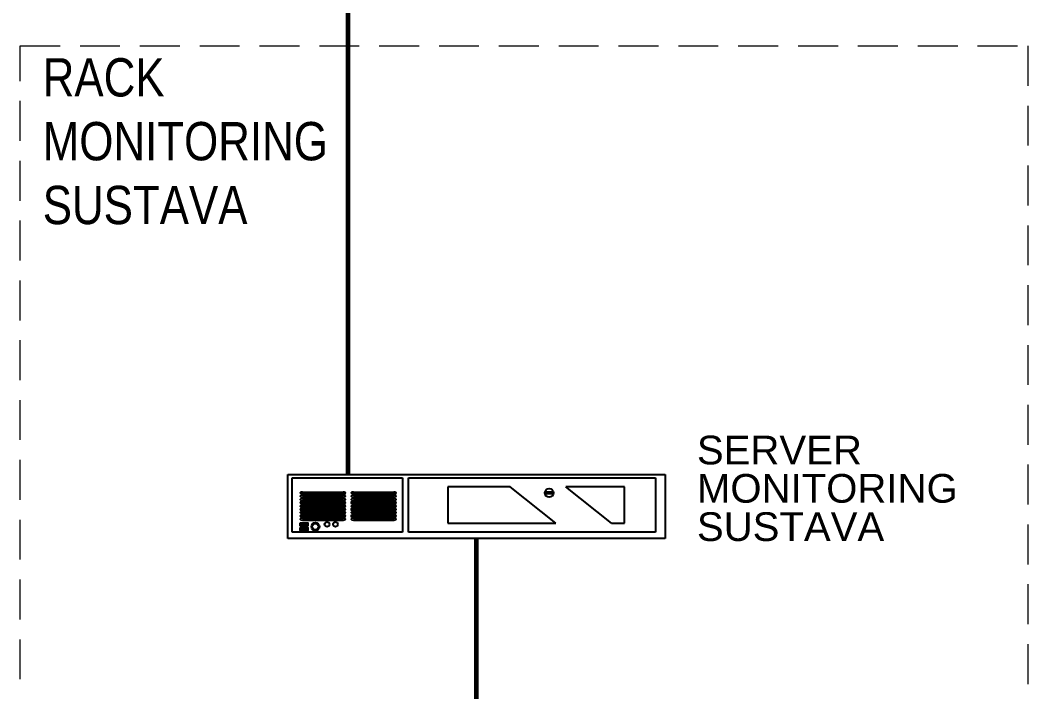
# Model space of a CAD drawing. Header units: inches. Extents: x 0 to 92454, y -34894 to 11.
# Drawn here: x 70668 to 71300, y -32709 to -32288 of the extents above; entities that cross this region are included whole.
import ezdxf

# ---------------------------------------------------------------- set-up
doc = ezdxf.new("R2010")
doc.units = ezdxf.units.IN
doc.header["$MEASUREMENT"] = 0
doc.linetypes.add('ACAD_ISO03W100', pattern=[30, 12, -18])
doc.linetypes.add('HIDDEN', pattern=[0.375, 0.25, -0.125])
doc.layers.add('SI-General', color=7, linetype='Continuous', lineweight=5)
doc.layers.add('SI-TOPOLOGY-Ethernet', color=7, linetype='Continuous', lineweight=13, true_color=0x3cf000)
doc.styles.add('OPIS', font='ARIALN.TTF')

# ---------------------------------------------------------------- blocks, each defined once
blk = doc.blocks.new('Server')
at = {"linetype": 'Continuous'}
for p, q in [((-118.17, 0), (-118.17, 40)), ((-118.17, 40), (118.17, 40)), ((-115.51, 4.01), (-115.51, 38.06)), ((-115.51, 38.06), (-46.37, 38.06)), ((-46.37, 38.06), (-46.37, 4.01)), ((-42.53, 4.01), (-42.53, 38.06)), ((-42.53, 38.06), (112.29, 38.06)), ((112.29, 38.06), (112.29, 4.01)), ((118.17, 40), (118.17, 0)), ((-18.01, 32.46), (-18.01, 9.51)), ((21.09, 32.46), (-18.01, 32.46)), ((49.67, 9.51), (21.09, 32.46)), ((92.7, 32.46), (56.02, 32.46)), ((84.6, 9.51), (56.02, 32.46)), ((92.7, 9.51), (92.7, 32.46)), ((-108.94, 29.1), (-83.59, 29.1)), ((-108.94, 27.99), (-83.59, 27.99)), ((-83.59, 27.99), (-108.94, 27.99)), ((-108.94, 27.04), (-83.59, 27.04)), ((-108.94, 25.93), (-83.59, 25.93)), ((-83.59, 25.93), (-108.94, 25.93)), ((-77.13, 29.1), (-51.79, 29.1)), ((-77.13, 27.99), (-51.79, 27.99)), ((-51.79, 27.99), (-77.13, 27.99)), ((-77.13, 27.04), (-51.79, 27.04)), ((-77.13, 25.93), (-51.79, 25.93)), ((-51.79, 25.93), (-77.13, 25.93)), ((-108.94, 24.99), (-83.59, 24.99)), ((-108.94, 23.87), (-83.59, 23.87)), ((-83.59, 23.87), (-108.94, 23.87)), ((-108.94, 22.93), (-83.59, 22.93)), ((-108.94, 21.81), (-83.59, 21.81)), ((-83.59, 21.81), (-108.94, 21.81)), ((-108.94, 20.87), (-83.59, 20.87)), ((-108.94, 19.75), (-83.59, 19.75)), ((-83.59, 19.75), (-108.94, 19.75)), ((-77.13, 24.99), (-51.79, 24.99)), ((-77.13, 23.87), (-51.79, 23.87)), ((-51.79, 23.87), (-77.13, 23.87)), ((-77.13, 22.93), (-51.79, 22.93)), ((-77.13, 21.81), (-51.79, 21.81)), ((-51.79, 21.81), (-77.13, 21.81)), ((-77.13, 20.87), (-51.79, 20.87)), ((-77.13, 19.75), (-51.79, 19.75)), ((-51.79, 19.75), (-77.13, 19.75)), ((-108.94, 18.81), (-83.59, 18.81)), ((-108.94, 17.7), (-83.59, 17.7)), ((-83.59, 17.7), (-108.94, 17.7)), ((-108.94, 16.75), (-83.59, 16.75)), ((-108.94, 15.64), (-83.59, 15.64)), ((-83.59, 15.64), (-108.94, 15.64)), ((-108.94, 14.7), (-83.59, 14.7)), ((-108.94, 13.58), (-83.59, 13.58)), ((-83.59, 13.58), (-108.94, 13.58)), ((-108.94, 12.64), (-83.59, 12.64)), ((-77.13, 18.81), (-51.79, 18.81)), ((-77.13, 17.7), (-51.79, 17.7)), ((-51.79, 17.7), (-77.13, 17.7)), ((-77.13, 16.75), (-51.79, 16.75)), ((-77.13, 15.64), (-51.79, 15.64)), ((-51.79, 15.64), (-77.13, 15.64)), ((-77.13, 14.7), (-51.79, 14.7)), ((-77.13, 13.58), (-51.79, 13.58)), ((-51.79, 13.58), (-77.13, 13.58)), ((-77.13, 12.64), (-51.79, 12.64)), ((-108.94, 11.52), (-83.59, 11.52)), ((-83.59, 11.52), (-108.94, 11.52)), ((-77.13, 11.52), (-51.79, 11.52)), ((-51.79, 11.52), (-77.13, 11.52)), ((-18.01, 9.51), (49.67, 9.51)), ((84.6, 9.51), (92.7, 9.51)), ((118.17, 0), (-118.17, 0)), ((-46.37, 4.01), (-115.51, 4.01)), ((112.29, 4.01), (-42.53, 4.01))]:
    blk.add_line(p, q, dxfattribs=at)
for points in [[(43.62, 27.89), (43.62, 29.15), (47.59, 29.15), (47.59, 27.89)], [(-110.4, 9.84), (-105.56, 9.84), (-105.56, 7.87), (-110.4, 7.87)], [(-110.4, 6.95), (-105.56, 6.95), (-105.56, 4.99), (-110.4, 4.99)], [(-109.89, 9.26), (-106.08, 9.26), (-106.08, 8.86), (-109.89, 8.86)], [(-109.89, 6.37), (-106.08, 6.37), (-106.08, 5.98), (-109.89, 5.98)]]:
    blk.add_lwpolyline(points, close=True, dxfattribs=at)
for centre, radius in [((45.6, 28.52), 2.71), ((-100.91, 7.41), 2.52), ((-100.91, 7.41), 1.93), ((-93.62, 8.85), 1.49), ((-88.39, 8.85), 1.49)]:
    blk.add_circle(centre, radius, dxfattribs=at)
for centre, major_axis, start_param, end_param in [((-108.94, 28.54), (-1.46, 0), -1.570796, 1.570796), ((-108.94, 26.49), (-1.46, 0), -1.570796, 1.570796), ((-83.59, 28.54), (-1.46, 0), 1.570796, 4.712389), ((-83.59, 26.49), (-1.46, 0), 1.570796, 4.712389), ((-77.13, 28.54), (-1.46, 0), -1.570796, 1.570796), ((-77.13, 26.49), (-1.46, 0), -1.570796, 1.570796), ((-51.79, 28.54), (-1.46, 0), 1.570796, 4.712389), ((-51.79, 26.49), (-1.46, 0), 1.570796, 4.712389), ((-108.94, 24.43), (-1.46, 0), -1.570796, 1.570796), ((-108.94, 22.37), (1.46, 0), 1.570796, 4.712389), ((-108.94, 20.31), (-1.46, 0), -1.570796, 1.570796), ((-83.59, 24.43), (-1.46, 0), 1.570796, 4.712389), ((-83.59, 22.37), (-1.46, 0), 1.570796, 4.712389), ((-83.59, 20.31), (1.46, 0), 4.712389, 7.853982), ((-77.13, 24.43), (-1.46, 0), -1.570796, 1.570796), ((-77.13, 22.37), (1.46, 0), 1.570796, 4.712389), ((-77.13, 20.31), (-1.46, 0), -1.570796, 1.570796), ((-51.79, 24.43), (-1.46, 0), 1.570796, 4.712389), ((-51.79, 22.37), (-1.46, 0), 1.570796, 4.712389), ((-51.79, 20.31), (1.46, 0), 4.712389, 7.853982), ((-108.94, 18.25), (1.46, 0), 1.570796, 4.712389), ((-108.94, 16.2), (-1.46, 0), -1.570796, 1.570796), ((-108.94, 14.14), (1.46, 0), 1.570796, 4.712389), ((-108.94, 12.08), (-1.46, 0), -1.570796, 1.570796), ((-83.59, 18.25), (-1.46, 0), 1.570796, 4.712389), ((-83.59, 16.2), (1.46, 0), 4.712389, 7.853982), ((-83.59, 14.14), (-1.46, 0), 1.570796, 4.712389), ((-83.59, 12.08), (-1.46, 0), 1.570796, 4.712389), ((-77.13, 18.25), (1.46, 0), 1.570796, 4.712389), ((-77.13, 16.2), (-1.46, 0), -1.570796, 1.570796), ((-77.13, 14.14), (1.46, 0), 1.570796, 4.712389), ((-77.13, 12.08), (-1.46, 0), -1.570796, 1.570796), ((-51.79, 18.25), (-1.46, 0), 1.570796, 4.712389), ((-51.79, 16.2), (1.46, 0), 4.712389, 7.853982), ((-51.79, 14.14), (-1.46, 0), 1.570796, 4.712389), ((-51.79, 12.08), (-1.46, 0), 1.570796, 4.712389)]:
    blk.add_ellipse(centre, major_axis=major_axis, ratio=0.382015, start_param=start_param, end_param=end_param, dxfattribs=at)

msp = doc.modelspace()

# ---------------------------------------------------------------- linework, layer by layer
at = {"layer": 'SI-General', "color": 0, "linetype": 'HIDDEN', "ltscale": 100}
msp.add_lwpolyline([(70668.08, -32304.45), (71299.53, -32304.45), (71299.53, -32926.49), (70668.08, -32926.49)], close=True, dxfattribs=at)
at = {"layer": 'SI-TOPOLOGY-Ethernet', "linetype": 'ACAD_ISO03W100', "ltscale": 0.01, "const_width": 3, "flags": 128}
for points in [[(70873.5, -32573.2), (70873.5, -32089.23), (70931.91, -32089.23)], [(70954, -32613.2), (70954, -32725.75)]]:
    msp.add_lwpolyline(points, dxfattribs=at)

# ---------------------------------------------------------------- block references
msp.add_blockref('Server', (70954, -32613.2))

# ---------------------------------------------------------------- texts
at = {"insert": (71092.17, -32548.78), "char_height": 18, "width": 232.2261, "attachment_point": 1, "line_spacing_factor": 0.8, "style": 'OPIS'}
msp.add_mtext('{\\fArial|b0|i0|c238|p34;SERVER^JMONITORING^JSUSTAVA}', dxfattribs=at)
at = {"layer": 'SI-General', "color": 0, "insert": (70682.23, -32312.19), "char_height": 20, "width": 311.1641, "attachment_point": 1, "style": 'OPIS'}
msp.add_mtext('{\\fArial Narrow|b0|i0|c238|p34;\\H1.2x;RACK^JMONITORING^JSUSTAVA}', dxfattribs=at)

doc.saveas('drawing.dxf')
